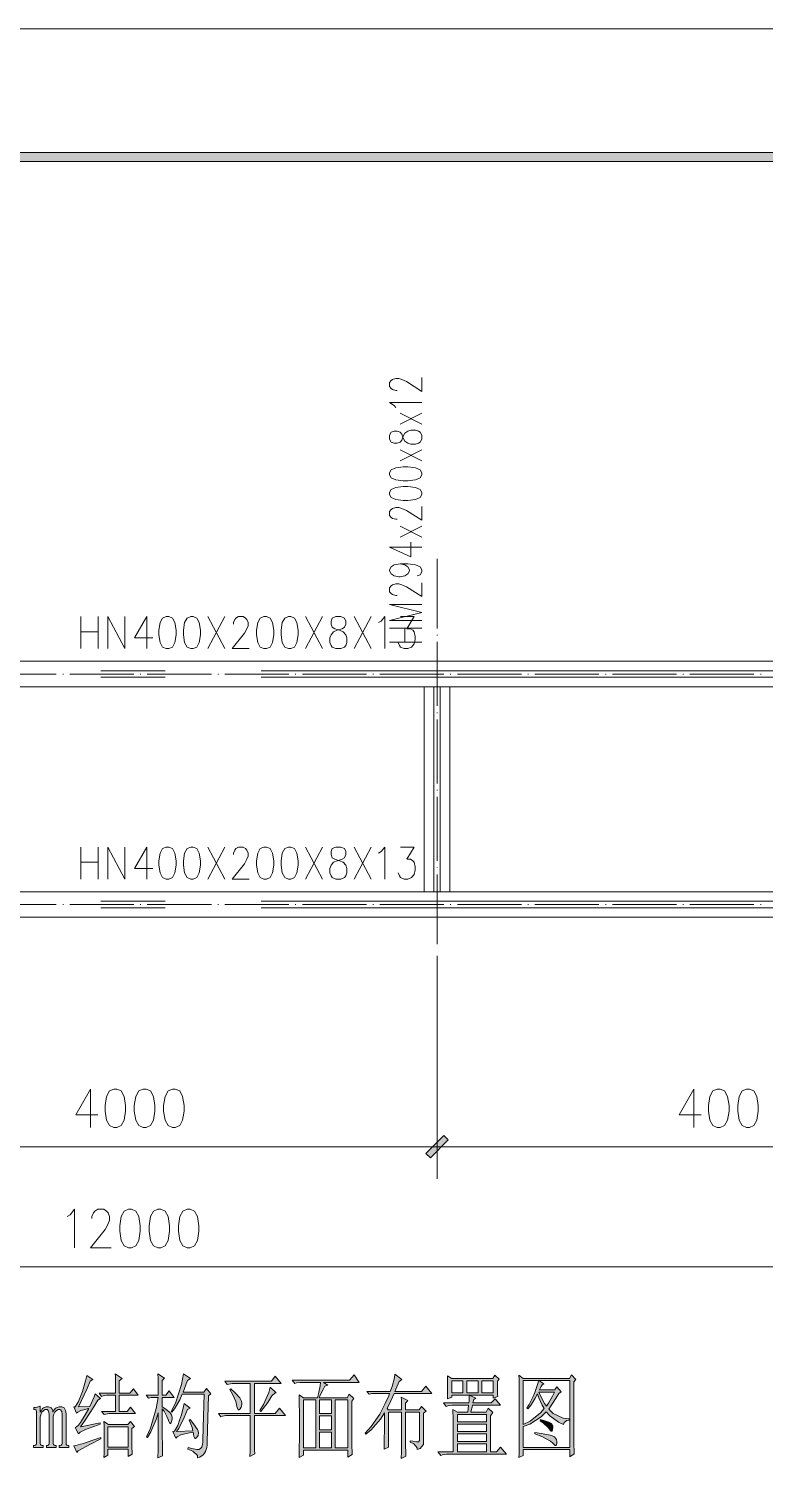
# Model space of a CAD drawing. Header units: millimetres. Extents: x 0 to 586, y 0 to 414.
# Drawn here: x 123.5 to 180.1, y 302.7 to 414.1 of the extents above; entities that cross this region are included whole.
import ezdxf

# ---------------------------------------------------------------- set-up
doc = ezdxf.new("R2010")
doc.units = ezdxf.units.MM

msp = doc.modelspace()

# ---------------------------------------------------------------- hatches: boundary and pattern name
h = msp.add_hatch(color=0)
h.dxf.hatch_style = 2
h.paths.add_polyline_path([(576.117861, 404.569083), (575.429944, 403.877639), (24.994306, 403.877639), (24.302861, 404.569083)])
h = msp.add_hatch(color=0)
h.dxf.hatch_style = 2
h.paths.add_polyline_path([(155.448, 328.894722), (155.79725, 328.545472), (154.417889, 327.166111), (154.068639, 327.511833)])
h = msp.add_hatch(color=0)
h.dxf.hatch_style = 2
h.paths.add_polyline_path([(154.417889, 327.166111), (154.068639, 327.511833), (155.448, 328.894722), (155.79725, 328.545472)])
h = msp.add_hatch(color=0)
h.dxf.hatch_style = 2
h.paths.add_polyline_path([(127.490361, 306.465111), (129.010833, 306.7685), (129.010833, 306.659139), (128.876778, 306.616806), (128.456972, 306.472167), (128.171222, 306.369861), (127.885472, 306.264028), (127.465667, 306.03825), (127.335139, 305.914778), (127.091722, 306.408667), (127.179917, 306.451), (127.345722, 306.588583), (127.423333, 306.687361), (127.500944, 306.782611), (127.864306, 307.375278), (128.150056, 307.869167), (128.019528, 307.844472), (127.765528, 307.780972), (127.642056, 307.745694), (127.522111, 307.710417), (127.292806, 307.594), (127.179917, 307.512861), (126.982361, 308.00675), (127.091722, 308.00675), (127.352778, 308.401861), (127.500944, 308.793444), (127.649111, 309.185028), (127.885472, 309.992889), (127.973667, 310.405639), (128.435806, 310.10225), (128.23825, 309.964667), (128.005417, 309.414333), (127.553861, 308.433611), (127.335139, 308.00675), (128.217083, 308.034972), (128.347611, 308.296028), (128.559278, 308.779333), (128.633361, 308.998056), (129.032, 308.64175), (128.834444, 308.504167), (128.524, 307.992639), (127.853722, 306.976639)])
h = msp.add_hatch(color=0)
h.dxf.hatch_style = 2
h.paths.add_polyline_path([(130.199694, 309.0545), (130.199694, 309.618944), (130.189111, 310.363306), (130.178528, 310.543222), (130.704167, 310.183389), (130.485444, 309.992889), (130.485444, 309.0545), (131.300361, 309.0545), (131.564944, 309.386111), (131.938889, 308.892222), (130.485444, 308.892222), (130.485444, 307.650444), (131.081639, 307.650444), (131.346222, 307.982056), (131.720167, 307.484639), (129.846917, 307.484639), (129.702278, 307.484639), (129.437694, 307.445833), (129.31775, 307.4035), (129.120194, 307.650444), (130.199694, 307.650444), (130.199694, 308.892222), (129.649361, 308.892222), (129.504722, 308.892222), (129.240139, 308.849889), (129.120194, 308.807556), (128.922639, 309.0545)])
h = msp.add_hatch(color=0)
h.dxf.hatch_style = 2
h.paths.add_polyline_path([(133.790972, 307.840944), (133.790972, 306.341639), (133.801556, 304.538944), (133.812139, 304.235556), (133.459361, 304.06975), (133.469944, 304.690639), (133.480528, 306.422778), (133.480528, 307.541083), (133.328833, 307.015444), (132.919611, 306.066472), (132.665611, 305.639611), (132.577417, 305.696056), (132.87375, 306.35575), (133.328833, 307.869167), (133.480528, 308.722889), (132.930194, 308.722889), (132.732639, 308.669972), (132.55625, 308.888694), (133.480528, 308.888694), (133.480528, 309.343778), (133.469944, 310.169278), (133.459361, 310.543222), (133.967361, 310.211611), (133.790972, 310.017583), (133.790972, 308.888694), (134.055556, 308.888694), (134.320139, 309.220306), (134.71525, 308.722889), (133.790972, 308.722889), (133.790972, 308.00675), (134.055556, 307.826833), (134.380111, 307.558722), (134.440083, 307.470528), (134.500056, 307.382333), (134.560028, 307.209472), (134.560028, 307.124806), (134.560028, 307.071889), (134.531806, 306.941361), (134.507111, 306.86375), (134.478889, 306.789667), (134.4295, 306.712056), (134.404806, 306.712056), (134.373056, 306.712056), (134.284861, 306.86375), (134.231944, 307.015444), (134.154333, 307.251806), (133.932083, 307.664556)])
h = msp.add_hatch(color=0)
h.dxf.hatch_style = 2
h.paths.add_polyline_path([(135.332611, 308.973361), (135.135056, 308.5465), (134.736417, 307.858583), (134.538861, 307.597528), (134.471833, 307.653972), (134.803444, 308.271333), (135.276167, 309.717722), (135.420806, 310.543222), (135.949972, 310.183389), (135.727722, 310.021111), (135.639528, 309.774167), (135.473722, 309.333194), (135.396111, 309.139167), (136.983611, 309.139167), (137.181167, 309.414333), (137.533944, 309.001583), (137.336389, 308.835778), (137.304639, 307.156556), (137.25525, 305.27625), (137.237611, 305.075167), (137.219972, 304.874083), (137.117667, 304.553056), (137.029472, 304.429583), (136.941278, 304.302583), (136.676694, 304.126194), (136.500306, 304.06975), (136.510889, 304.263778), (136.136944, 304.591861), (135.748889, 304.729444), (135.773583, 304.870556), (136.069917, 304.785889), (136.450917, 304.711806), (136.532056, 304.718861), (136.613194, 304.725917), (136.740194, 304.785889), (136.786056, 304.842333), (136.828389, 304.89525), (136.891889, 305.1175), (136.906, 305.283306), (136.923639, 305.449111), (136.973028, 307.294139), (137.004778, 308.973361)])
h = msp.add_hatch(color=0)
h.dxf.hatch_style = 2
h.paths.add_polyline_path([(140.881806, 305.586694), (140.881806, 305.283306), (140.892389, 304.680056), (140.9065, 304.376667), (140.529028, 304.182639), (140.543139, 304.6095), (140.553722, 305.382083), (140.553722, 305.724278), (140.553722, 307.322361), (138.835694, 307.322361), (138.691056, 307.322361), (138.426472, 307.283556), (138.306528, 307.241222), (138.108972, 307.488167), (140.553722, 307.488167), (140.553722, 309.798861), (139.319, 309.798861), (139.174361, 309.798861), (138.909778, 309.756528), (138.789833, 309.714194), (138.592278, 309.964667), (142.183556, 309.964667), (142.490472, 310.349194), (142.931444, 309.798861), (140.881806, 309.798861), (140.881806, 307.488167), (142.490472, 307.488167), (142.822083, 307.900917), (143.284222, 307.322361), (140.881806, 307.322361)])
h = msp.add_hatch(color=0)
h.dxf.hatch_style = 2
h.paths.add_polyline_path([(142.095361, 309.523694), (142.5575, 309.082722), (142.469306, 309.082722), (142.225889, 308.835778), (142.074194, 308.588833), (141.908389, 308.341889), (141.555611, 307.872694), (141.368639, 307.653972), (141.301611, 307.710417), (141.587361, 308.190194), (141.986, 309.096833)])
h = msp.add_hatch(color=0)
h.paths.add_polyline_path([(145.728972, 308.694667), (145.817167, 309.012167), (145.937111, 309.604833), (145.972389, 309.883528), (144.561278, 309.883528), (144.395472, 309.883528), (144.109722, 309.841194), (143.989778, 309.798861), (143.792222, 310.045806), (148.198417, 310.045806), (148.547667, 310.458556), (148.946306, 309.883528), (146.191111, 309.883528), (146.522722, 309.661278), (146.300472, 309.580139), (146.169944, 309.343778), (145.951222, 308.902806), (145.863028, 308.694667), (148.022028, 308.694667), (148.173722, 308.973361), (148.5265, 308.64175), (148.371278, 308.447722), (148.371278, 307.209472), (148.385389, 305.145722), (148.395972, 304.320222), (148.064361, 304.126194), (148.064361, 304.676528), (144.649472, 304.676528), (144.649472, 304.292), (144.317861, 304.097972), (144.331972, 304.581278), (144.342556, 305.812472), (144.342556, 306.563889), (144.342556, 307.311778), (144.331972, 308.490056), (144.317861, 308.916917), (144.649472, 308.694667)])
h.paths.add_polyline_path([(147.094222, 308.532389), (147.094222, 304.842333), (148.064361, 304.842333), (148.064361, 308.532389)])
h.paths.add_polyline_path([(144.649472, 308.532389), (144.649472, 304.842333), (145.598444, 304.842333), (145.598444, 308.532389)])
h.paths.add_polyline_path([(145.884194, 306.055889), (145.884194, 304.842333), (146.808472, 304.842333), (146.808472, 306.055889)])
h.paths.add_polyline_path([(145.884194, 307.318833), (145.884194, 306.221694), (146.808472, 306.221694), (146.808472, 307.318833)])
h.paths.add_polyline_path([(145.884194, 308.532389), (145.884194, 307.484639), (146.808472, 307.484639), (146.808472, 308.532389)])
h = msp.add_hatch(color=0)
h.dxf.hatch_style = 2
h.paths.add_polyline_path([(152.205972, 307.759806), (152.205972, 308.034972), (152.195389, 308.532389), (152.184806, 308.751111), (152.689278, 308.475944), (152.512889, 308.281917), (152.512889, 307.759806), (153.550056, 307.759806), (153.726444, 308.034972), (154.100389, 307.678667), (153.902833, 307.512861), (153.902833, 305.308), (153.881667, 305.089278), (153.63825, 304.785889), (153.416, 304.70475), (153.416, 304.852917), (153.140833, 305.142194), (152.865667, 305.279778), (152.865667, 305.392667), (153.06675, 305.350333), (153.345444, 305.308), (153.430111, 305.308), (153.51125, 305.308), (153.592389, 305.417361), (153.592389, 305.53025), (153.592389, 307.594), (152.512889, 307.594), (152.512889, 305.364444), (152.512889, 305.046944), (152.527, 304.468389), (152.537583, 304.207333), (152.184806, 304.016833), (152.195389, 304.524833), (152.205972, 305.459694), (152.205972, 305.886556), (152.205972, 307.594), (151.1935, 307.594), (151.1935, 304.89525), (150.861889, 304.729444), (150.872472, 305.170417), (150.883056, 306.574472), (150.883056, 307.541083), (150.576139, 307.057778), (149.86, 306.232278), (149.450778, 305.886556), (149.408444, 305.971222), (149.870583, 306.493333), (150.537333, 307.428194), (150.741944, 307.840944), (150.946556, 308.253694), (151.214667, 308.846361), (151.281694, 309.02275), (149.916444, 309.02275), (149.715361, 308.969833), (149.538972, 309.188556), (151.324028, 309.188556), (151.468667, 309.576611), (151.655639, 310.236306), (151.697972, 310.511472), (152.227139, 310.098722), (152.008417, 309.961139), (151.676806, 309.188556), (153.747611, 309.188556), (154.079222, 309.601306), (154.541361, 309.02275), (151.634472, 309.02275), (151.511, 308.737), (151.246417, 308.172556), (151.105306, 307.897389), (151.168806, 307.759806)])
h = msp.add_hatch(color=0)
h.paths.add_polyline_path([(155.730222, 310.380944), (156.061833, 310.186917), (159.233306, 310.186917), (159.388528, 310.433861), (159.716611, 310.130472), (159.586083, 309.964667), (159.586083, 309.78475), (159.586083, 309.477833), (159.586083, 309.347306), (159.586083, 309.21325), (159.596667, 308.945139), (159.60725, 308.807556), (159.254472, 308.669972), (159.254472, 308.892222), (156.061833, 308.892222), (156.061833, 308.754639), (155.730222, 308.617056), (155.740806, 308.892222), (155.751389, 309.400222), (155.751389, 309.636583), (155.751389, 309.869417), (155.740806, 310.243361)])
h.paths.add_polyline_path([(158.372528, 309.996417), (158.372528, 309.082722), (159.254472, 309.082722), (159.254472, 309.996417)])
h.paths.add_polyline_path([(156.061833, 309.996417), (156.061833, 309.082722), (156.919083, 309.082722), (156.919083, 309.996417)])
h.paths.add_polyline_path([(157.229528, 309.996417), (157.229528, 309.082722), (158.086778, 309.082722), (158.086778, 309.996417)])
h = msp.add_hatch(color=0)
h.paths.add_polyline_path([(165.466889, 309.936444), (165.466889, 305.364444), (165.466889, 305.089278), (165.477472, 304.595389), (165.488056, 304.373139), (165.159972, 304.154417), (165.159972, 304.70475), (161.568694, 304.70475), (161.568694, 304.263778), (161.237083, 304.097972), (161.247667, 304.373139), (161.25825, 304.937583), (161.25825, 305.226861), (161.25825, 309.386111), (161.25825, 309.618944), (161.247667, 310.144583), (161.237083, 310.433861), (161.568694, 310.183389), (165.114111, 310.183389), (165.269333, 310.458556), (165.622111, 310.10225)])
h.paths.add_polyline_path([(161.568694, 304.870556), (165.159972, 304.870556), (165.159972, 310.021111), (162.778722, 310.021111), (163.152667, 309.770639), (163.022139, 309.6895), (162.955111, 309.566028), (162.856333, 309.372), (162.824583, 309.301444), (163.992278, 309.301444), (164.143972, 309.551917), (164.475583, 309.163861), (164.299194, 309.026278), (164.112222, 308.698194), (163.727694, 308.091417), (163.530139, 307.81625), (163.868806, 307.49875), (164.651972, 307.128333), (165.092944, 307.071889), (165.092944, 306.962528), (164.927139, 306.948417), (164.719, 306.782611), (164.673139, 306.630917), (164.288611, 306.810833), (163.618333, 307.30825), (163.329056, 307.622222), (162.944528, 307.237694), (162.062583, 306.67325), (161.568694, 306.493333)])
h.paths.add_polyline_path([(161.568694, 310.021111), (161.568694, 306.634444), (162.087278, 306.909611), (162.891611, 307.526972), (163.177361, 307.872694), (163.032722, 308.119639), (162.778722, 308.684083), (162.669361, 309.001583), (162.492972, 308.655861), (162.119028, 308.077306), (161.921472, 307.844472), (161.854444, 307.900917), (162.030833, 308.190194), (162.327167, 308.786389), (162.450639, 309.096833), (162.570583, 309.407278), (162.715222, 309.869417), (162.736389, 310.021111)])
h.paths.add_polyline_path([(162.757556, 309.139167), (162.912778, 308.793444), (163.209111, 308.257222), (163.35375, 308.063194), (163.505444, 308.285444), (163.815889, 308.821667), (163.971111, 309.139167)])
h = msp.add_hatch(color=0)
h.dxf.hatch_style = 2
h.paths.add_polyline_path([(139.054417, 309.386111), (139.375444, 309.096833), (139.749389, 308.70525), (139.802306, 308.602944), (139.85875, 308.500639), (139.915194, 308.313667), (139.915194, 308.232528), (139.915194, 308.190194), (139.897556, 308.087889), (139.879917, 308.024389), (139.865806, 307.964417), (139.788194, 307.848), (139.728222, 307.791556), (139.664722, 307.735111), (139.551833, 307.929139), (139.495389, 308.176083), (139.438944, 308.408917), (139.188472, 308.987472), (138.987389, 309.329667)])
h = msp.add_hatch(color=0)
h.paths.add_polyline_path([(155.423306, 308.313667), (157.381222, 308.313667), (157.395333, 308.465361), (157.405917, 308.754639), (157.405917, 308.892222), (157.910389, 308.6735), (157.758694, 308.564139), (157.691667, 308.313667), (159.09925, 308.313667), (159.409694, 308.617056), (159.804806, 308.123167), (157.6705, 308.123167), (157.635222, 307.982056), (157.571722, 307.721), (157.536444, 307.594), (158.704139, 307.594), (158.859361, 307.897389), (159.233306, 307.569306), (159.056917, 307.318833), (159.056917, 304.538944), (159.497889, 304.538944), (159.8295, 304.89525), (160.266944, 304.344917), (155.818417, 304.344917), (155.652611, 304.344917), (155.356278, 304.306111), (155.222222, 304.263778), (155.0035, 304.538944), (156.171194, 304.538944), (156.171194, 307.071889), (156.171194, 307.223583), (156.160611, 307.579889), (156.150028, 307.788028), (156.502806, 307.594), (157.293028, 307.594), (157.360056, 308.123167), (156.213528, 308.123167), (156.061833, 308.123167), (155.776083, 308.080833), (155.642028, 308.0385)])
h.paths.add_polyline_path([(156.502806, 305.145722), (156.502806, 304.538944), (158.75, 304.538944), (158.75, 305.145722)])
h.paths.add_polyline_path([(156.502806, 305.918306), (156.502806, 305.336222), (158.75, 305.336222), (158.75, 305.918306)])
h.paths.add_polyline_path([(156.502806, 307.4035), (156.502806, 306.849639), (158.75, 306.849639), (158.75, 307.4035)])
h.paths.add_polyline_path([(156.502806, 306.659139), (156.502806, 306.112333), (158.75, 306.112333), (158.75, 306.659139)])
h = msp.add_hatch(color=0)
h.dxf.hatch_style = 2
h.paths.add_polyline_path([(123.966111, 307.953833), (124.022556, 307.953833), (124.131917, 307.967944), (124.184833, 307.982056), (124.241278, 307.996167), (124.329472, 308.034972), (124.361222, 308.063194), (124.407083, 308.063194), (124.407083, 307.594), (124.46, 307.703361), (124.583472, 307.862111), (124.646972, 307.9115), (124.714, 307.960889), (124.858639, 308.010278), (124.932722, 308.010278), (125.0315, 308.010278), (125.186722, 307.960889), (125.243167, 307.9115), (125.296083, 307.862111), (125.363111, 307.703361), (125.373694, 307.594), (125.430139, 307.703361), (125.557139, 307.862111), (125.627694, 307.9115), (125.69825, 307.960889), (125.846417, 308.010278), (125.924028, 308.010278), (126.054556, 308.010278), (126.238, 307.9115), (126.287389, 307.81625), (126.336778, 307.721), (126.386167, 307.470528), (126.386167, 307.318833), (126.386167, 305.230389), (126.386167, 305.173944), (126.407333, 305.096333), (126.4285, 305.078694), (126.453194, 305.057528), (126.516694, 305.036361), (126.562556, 305.036361), (126.604889, 305.036361), (126.604889, 304.867028), (125.857, 304.867028), (125.857, 305.036361), (125.902861, 305.036361), (125.945194, 305.036361), (126.012222, 305.057528), (126.033389, 305.078694), (126.054556, 305.096333), (126.07925, 305.173944), (126.07925, 305.226861), (126.07925, 307.290611), (126.07925, 307.442306), (126.051028, 307.643389), (126.022806, 307.68925), (125.994583, 307.738639), (125.913444, 307.788028), (125.857, 307.788028), (125.779389, 307.788028), (125.641806, 307.717472), (125.581833, 307.650444), (125.521861, 307.579889), (125.430139, 307.389389), (125.394861, 307.262389), (125.394861, 305.226861), (125.394861, 305.173944), (125.419556, 305.096333), (125.440722, 305.078694), (125.461889, 305.057528), (125.528917, 305.036361), (125.57125, 305.036361), (125.617111, 305.036361), (125.617111, 304.867028), (124.869222, 304.867028), (124.869222, 305.036361), (124.911556, 305.036361), (124.957417, 305.036361), (125.020917, 305.057528), (125.045611, 305.078694), (125.066778, 305.096333), (125.087944, 305.173944), (125.087944, 305.226861), (125.087944, 307.290611), (125.087944, 307.414083), (125.066778, 307.601056), (125.045611, 307.664556), (125.020917, 307.724528), (124.932722, 307.788028), (124.869222, 307.788028), (124.791611, 307.788028), (124.654028, 307.717472), (124.594056, 307.650444), (124.534083, 307.579889), (124.438833, 307.375278), (124.407083, 307.237694), (124.407083, 305.226861), (124.407083, 305.173944), (124.42825, 305.096333), (124.449417, 305.078694), (124.470583, 305.057528), (124.537611, 305.036361), (124.583472, 305.036361), (124.625806, 305.036361), (124.625806, 304.867028), (123.877917, 304.867028), (123.877917, 305.036361), (123.923778, 305.036361), (123.966111, 305.036361), (124.033139, 305.057528), (124.054306, 305.078694), (124.075472, 305.096333), (124.100167, 305.173944), (124.100167, 305.226861), (124.100167, 307.622222), (124.100167, 307.664556), (124.086056, 307.724528), (124.075472, 307.745694), (124.064889, 307.766861), (124.022556, 307.788028), (123.987278, 307.788028), (123.899083, 307.788028), (123.899083, 307.953833)])
h = msp.add_hatch(color=0)
h.dxf.hatch_style = 2
h.paths.add_polyline_path([(134.891639, 306.108806), (136.147528, 306.161722), (136.0805, 306.398083), (135.935861, 306.796722), (135.861778, 306.962528), (135.925278, 307.015444), (136.200444, 306.697944), (136.510889, 306.253444), (136.542639, 306.122917), (136.577917, 305.988861), (136.549694, 305.78425), (136.489722, 305.706639), (136.426222, 305.632556), (136.345083, 305.558472), (136.323917, 305.558472), (136.30275, 305.558472), (136.263944, 305.611389), (136.246306, 305.667833), (136.228667, 305.72075), (136.189861, 305.914778), (136.168694, 306.052361), (136.002889, 306.024139), (135.636, 305.943), (135.431389, 305.886556), (135.226778, 305.833639), (134.933972, 305.681944), (134.845778, 305.583167), (134.605889, 306.108806), (134.725833, 306.1335), (134.983361, 306.567417), (135.120944, 306.976639), (135.258528, 307.382333), (135.431389, 308.020861), (135.463139, 308.253694), (135.925278, 307.897389), (135.727722, 307.788028), (135.473722, 307.167139), (135.057444, 306.327528)])
h = msp.add_hatch(color=0)
h.paths.add_polyline_path([(129.296583, 304.097972), (129.307167, 304.401361), (129.31775, 305.103389), (129.31775, 305.502028), (129.31775, 305.900667), (129.307167, 306.588583), (129.296583, 306.877861), (129.649361, 306.630917), (131.145139, 306.630917), (131.346222, 306.877861), (131.653139, 306.493333), (131.455583, 306.327528), (131.455583, 305.198639), (131.455583, 304.898778), (131.466167, 304.471917), (131.47675, 304.348444), (131.169833, 304.182639), (131.169833, 304.729444), (129.6035, 304.729444), (129.6035, 304.292)])
h.paths.add_polyline_path([(129.6035, 306.465111), (129.6035, 304.89525), (131.169833, 304.89525), (131.169833, 306.465111)])
h = msp.add_hatch(color=0)
h.dxf.hatch_style = 2
h.paths.add_polyline_path([(162.891611, 307.015444), (163.152667, 306.948417), (163.530139, 306.824944), (163.6395, 306.7685), (163.748861, 306.715583), (163.847639, 306.528611), (163.837056, 306.398083), (163.826472, 306.267556), (163.780611, 306.137028), (163.748861, 306.137028), (163.717111, 306.137028), (163.6395, 306.207583), (163.593639, 306.274611), (163.484278, 306.412194), (163.120917, 306.743806), (162.866917, 306.934306)])
h = msp.add_hatch(color=0)
h.dxf.hatch_style = 2
h.paths.add_polyline_path([(127.204611, 304.486028), (126.982361, 305.008139), (127.137583, 305.036361), (127.504472, 305.124556), (127.719667, 305.184528), (127.934861, 305.248028), (128.601611, 305.473806), (129.053167, 305.639611), (129.074333, 305.53025), (128.259417, 305.131611), (127.324556, 304.6095)])
h = msp.add_hatch(color=0)
h.dxf.hatch_style = 2
h.paths.add_polyline_path([(162.471806, 306.024139), (162.979806, 305.957111), (163.643028, 305.826583), (163.805306, 305.763083), (163.964056, 305.703111), (164.133389, 305.491444), (164.143972, 305.33975), (164.158083, 305.188056), (164.112222, 305.036361), (164.059306, 305.036361), (164.024028, 305.036361), (163.914667, 305.1175), (163.837056, 305.202167), (163.67125, 305.364444), (162.990389, 305.724278), (162.471806, 305.914778)])

# ---------------------------------------------------------------- linework, layer by layer
at = {"color": 0, "lineweight": 0}
for points in [[(0, 0), (585.632278, 0), (585.632278, 414.0835), (0, 414.0835)], [(576.117861, 404.569083), (575.429944, 403.877639), (24.994306, 403.877639), (24.302861, 404.569083)], [(151.285222, 382.506361), (151.401639, 382.277056), (151.638, 382.202972), (151.870833, 382.202972), (152.107194, 382.277056), (152.223611, 382.432278), (152.340028, 382.735667), (152.459972, 382.964972), (152.692806, 383.116667), (152.929167, 383.194278), (153.278417, 383.194278), (153.514778, 383.116667), (153.631194, 383.042583), (153.751139, 382.813278), (153.751139, 382.506361), (153.631194, 382.277056), (153.514778, 382.202972), (153.278417, 382.125361), (152.929167, 382.125361), (152.692806, 382.202972), (152.459972, 382.354667), (152.340028, 382.583972), (152.223611, 382.887361), (152.107194, 383.042583), (151.870833, 383.116667), (151.638, 383.116667), (151.401639, 383.042583), (151.285222, 382.813278)], [(151.285222, 379.76175), (151.401639, 379.532444), (151.754417, 379.38075), (152.340028, 379.303139), (152.692806, 379.303139), (153.278417, 379.38075), (153.631194, 379.532444), (153.751139, 379.76175), (153.751139, 379.913444), (153.631194, 380.14275), (153.278417, 380.294444), (152.692806, 380.372056), (152.340028, 380.372056), (151.754417, 380.294444), (151.401639, 380.14275), (151.285222, 379.913444)], [(151.285222, 378.234222), (151.401639, 378.004917), (151.754417, 377.853222), (152.340028, 377.775611), (152.692806, 377.775611), (153.278417, 377.853222), (153.631194, 378.004917), (153.751139, 378.234222), (153.751139, 378.385917), (153.631194, 378.615222), (153.278417, 378.770444), (152.692806, 378.844528), (152.340028, 378.844528), (151.754417, 378.770444), (151.401639, 378.615222), (151.285222, 378.385917)], [(134.101417, 368.846806), (133.819194, 368.730389), (133.632222, 368.377611), (133.536972, 367.788472), (133.536972, 367.439222), (133.632222, 366.850083), (133.819194, 366.497306), (134.101417, 366.380889), (134.288389, 366.380889), (134.570611, 366.497306), (134.757583, 366.850083), (134.852833, 367.439222), (134.852833, 367.788472), (134.757583, 368.377611), (134.570611, 368.730389), (134.288389, 368.846806)], [(135.978194, 368.846806), (135.6995, 368.730389), (135.509, 368.377611), (135.417278, 367.788472), (135.417278, 367.439222), (135.509, 366.850083), (135.6995, 366.497306), (135.978194, 366.380889), (136.168694, 366.380889), (136.450917, 366.497306), (136.637889, 366.850083), (136.729611, 367.439222), (136.729611, 367.788472), (136.637889, 368.377611), (136.450917, 368.730389), (136.168694, 368.846806)], [(141.612056, 368.846806), (141.333361, 368.730389), (141.142861, 368.377611), (141.051139, 367.788472), (141.051139, 367.439222), (141.142861, 366.850083), (141.333361, 366.497306), (141.612056, 366.380889), (141.802556, 366.380889), (142.084778, 366.497306), (142.27175, 366.850083), (142.363472, 367.439222), (142.363472, 367.788472), (142.27175, 368.377611), (142.084778, 368.730389), (141.802556, 368.846806)], [(143.492361, 368.846806), (143.210139, 368.730389), (143.023167, 368.377611), (142.927917, 367.788472), (142.927917, 367.439222), (143.023167, 366.850083), (143.210139, 366.497306), (143.492361, 366.380889), (143.679333, 366.380889), (143.961556, 366.497306), (144.148528, 366.850083), (144.243778, 367.439222), (144.243778, 367.788472), (144.148528, 368.377611), (143.961556, 368.730389), (143.679333, 368.846806)], [(147.154194, 368.846806), (146.871972, 368.730389), (146.776722, 368.494028), (146.776722, 368.257667), (146.871972, 368.024833), (147.058944, 367.908417), (147.436417, 367.788472), (147.718639, 367.672056), (147.905611, 367.439222), (147.997333, 367.202861), (147.997333, 366.850083), (147.905611, 366.61725), (147.810361, 366.497306), (147.528139, 366.380889), (147.154194, 366.380889), (146.871972, 366.497306), (146.776722, 366.61725), (146.685, 366.850083), (146.685, 367.202861), (146.776722, 367.439222), (146.967222, 367.672056), (147.245917, 367.788472), (147.623389, 367.908417), (147.810361, 368.024833), (147.905611, 368.257667), (147.905611, 368.494028), (147.810361, 368.730389), (147.528139, 368.846806)], [(134.101417, 351.098556), (133.819194, 350.982139), (133.632222, 350.629361), (133.536972, 350.04375), (133.536972, 349.690972), (133.632222, 349.105361), (133.819194, 348.752583), (134.101417, 348.636167), (134.288389, 348.636167), (134.570611, 348.752583), (134.757583, 349.105361), (134.852833, 349.690972), (134.852833, 350.04375), (134.757583, 350.629361), (134.570611, 350.982139), (134.288389, 351.098556)], [(135.978194, 351.098556), (135.6995, 350.982139), (135.509, 350.629361), (135.417278, 350.04375), (135.417278, 349.690972), (135.509, 349.105361), (135.6995, 348.752583), (135.978194, 348.636167), (136.168694, 348.636167), (136.450917, 348.752583), (136.637889, 349.105361), (136.729611, 349.690972), (136.729611, 350.04375), (136.637889, 350.629361), (136.450917, 350.982139), (136.168694, 351.098556)], [(141.612056, 351.098556), (141.333361, 350.982139), (141.142861, 350.629361), (141.051139, 350.04375), (141.051139, 349.690972), (141.142861, 349.105361), (141.333361, 348.752583), (141.612056, 348.636167), (141.802556, 348.636167), (142.084778, 348.752583), (142.27175, 349.105361), (142.363472, 349.690972), (142.363472, 350.04375), (142.27175, 350.629361), (142.084778, 350.982139), (141.802556, 351.098556)], [(143.492361, 351.098556), (143.210139, 350.982139), (143.023167, 350.629361), (142.927917, 350.04375), (142.927917, 349.690972), (143.023167, 349.105361), (143.210139, 348.752583), (143.492361, 348.636167), (143.679333, 348.636167), (143.961556, 348.752583), (144.148528, 349.105361), (144.243778, 349.690972), (144.243778, 350.04375), (144.148528, 350.629361), (143.961556, 350.982139), (143.679333, 351.098556)], [(147.154194, 351.098556), (146.871972, 350.982139), (146.776722, 350.745778), (146.776722, 350.512944), (146.871972, 350.276583), (147.058944, 350.160167), (147.436417, 350.04375), (147.718639, 349.927333), (147.905611, 349.690972), (147.997333, 349.458139), (147.997333, 349.105361), (147.905611, 348.869), (147.810361, 348.752583), (147.528139, 348.636167), (147.154194, 348.636167), (146.871972, 348.752583), (146.776722, 348.869), (146.685, 349.105361), (146.685, 349.458139), (146.776722, 349.690972), (146.967222, 349.927333), (147.245917, 350.04375), (147.623389, 350.160167), (147.810361, 350.276583), (147.905611, 350.512944), (147.905611, 350.745778), (147.810361, 350.982139), (147.528139, 351.098556)], [(130.062111, 332.464833), (129.723444, 332.323722), (129.497667, 331.903917), (129.384778, 331.198361), (129.384778, 330.775028), (129.497667, 330.073), (129.723444, 329.649667), (130.062111, 329.508556), (130.287889, 329.508556), (130.626556, 329.649667), (130.852333, 330.073), (130.961694, 330.775028), (130.961694, 331.198361), (130.852333, 331.903917), (130.626556, 332.323722), (130.287889, 332.464833)], [(132.316361, 332.464833), (131.977694, 332.323722), (131.751917, 331.903917), (131.639028, 331.198361), (131.639028, 330.775028), (131.751917, 330.073), (131.977694, 329.649667), (132.316361, 329.508556), (132.542139, 329.508556), (132.877278, 329.649667), (133.103056, 330.073), (133.215944, 330.775028), (133.215944, 331.198361), (133.103056, 331.903917), (132.877278, 332.323722), (132.542139, 332.464833)], [(134.570611, 332.464833), (134.231944, 332.323722), (134.006167, 331.903917), (133.893278, 331.198361), (133.893278, 330.775028), (134.006167, 330.073), (134.231944, 329.649667), (134.570611, 329.508556), (134.792861, 329.508556), (135.131528, 329.649667), (135.357306, 330.073), (135.470194, 330.775028), (135.470194, 331.198361), (135.357306, 331.903917), (135.131528, 332.323722), (134.792861, 332.464833)], [(176.501778, 332.464833), (176.163111, 332.323722), (175.937333, 331.903917), (175.824444, 331.198361), (175.824444, 330.775028), (175.937333, 330.073), (176.163111, 329.649667), (176.501778, 329.508556), (176.727556, 329.508556), (177.066222, 329.649667), (177.292, 330.073), (177.404889, 330.775028), (177.404889, 331.198361), (177.292, 331.903917), (177.066222, 332.323722), (176.727556, 332.464833)], [(178.756028, 332.464833), (178.417361, 332.323722), (178.191583, 331.903917), (178.078694, 331.198361), (178.078694, 330.775028), (178.191583, 330.073), (178.417361, 329.649667), (178.756028, 329.508556), (178.981806, 329.508556), (179.320472, 329.649667), (179.542722, 330.073), (179.655611, 330.775028), (179.655611, 331.198361), (179.542722, 331.903917), (179.320472, 332.323722), (178.981806, 332.464833)], [(155.448, 328.894722), (155.79725, 328.545472), (154.417889, 327.166111), (154.068639, 327.511833)], [(154.417889, 327.166111), (154.068639, 327.511833), (155.448, 328.894722), (155.79725, 328.545472)], [(131.198056, 323.211472), (130.859389, 323.070361), (130.633611, 322.647028), (130.520722, 321.941472), (130.520722, 321.518139), (130.633611, 320.816111), (130.859389, 320.392778), (131.198056, 320.251667), (131.423833, 320.251667), (131.7625, 320.392778), (131.988278, 320.816111), (132.101167, 321.518139), (132.101167, 321.941472), (131.988278, 322.647028), (131.7625, 323.070361), (131.423833, 323.211472)], [(133.452306, 323.211472), (133.113639, 323.070361), (132.887861, 322.647028), (132.774972, 321.941472), (132.774972, 321.518139), (132.887861, 320.816111), (133.113639, 320.392778), (133.452306, 320.251667), (133.678083, 320.251667), (134.01675, 320.392778), (134.239, 320.816111), (134.351889, 321.518139), (134.351889, 321.941472), (134.239, 322.647028), (134.01675, 323.070361), (133.678083, 323.211472)], [(135.706556, 323.211472), (135.367889, 323.070361), (135.142111, 322.647028), (135.029222, 321.941472), (135.029222, 321.518139), (135.142111, 320.816111), (135.367889, 320.392778), (135.706556, 320.251667), (135.932333, 320.251667), (136.267472, 320.392778), (136.49325, 320.816111), (136.606139, 321.518139), (136.606139, 321.941472), (136.49325, 322.647028), (136.267472, 323.070361), (135.932333, 323.211472)], [(127.490361, 306.465111), (129.010833, 306.7685), (129.010833, 306.659139), (128.876778, 306.616806), (128.456972, 306.472167), (128.171222, 306.369861), (127.885472, 306.264028), (127.465667, 306.03825), (127.335139, 305.914778), (127.091722, 306.408667), (127.179917, 306.451), (127.345722, 306.588583), (127.423333, 306.687361), (127.500944, 306.782611), (127.864306, 307.375278), (128.150056, 307.869167), (128.019528, 307.844472), (127.765528, 307.780972), (127.642056, 307.745694), (127.522111, 307.710417), (127.292806, 307.594), (127.179917, 307.512861), (126.982361, 308.00675), (127.091722, 308.00675), (127.352778, 308.401861), (127.500944, 308.793444), (127.649111, 309.185028), (127.885472, 309.992889), (127.973667, 310.405639), (128.435806, 310.10225), (128.23825, 309.964667), (128.005417, 309.414333), (127.553861, 308.433611), (127.335139, 308.00675), (128.217083, 308.034972), (128.347611, 308.296028), (128.559278, 308.779333), (128.633361, 308.998056), (129.032, 308.64175), (128.834444, 308.504167), (128.524, 307.992639), (127.853722, 306.976639)], [(130.199694, 309.0545), (130.199694, 309.618944), (130.189111, 310.363306), (130.178528, 310.543222), (130.704167, 310.183389), (130.485444, 309.992889), (130.485444, 309.0545), (131.300361, 309.0545), (131.564944, 309.386111), (131.938889, 308.892222), (130.485444, 308.892222), (130.485444, 307.650444), (131.081639, 307.650444), (131.346222, 307.982056), (131.720167, 307.484639), (129.846917, 307.484639), (129.702278, 307.484639), (129.437694, 307.445833), (129.31775, 307.4035), (129.120194, 307.650444), (130.199694, 307.650444), (130.199694, 308.892222), (129.649361, 308.892222), (129.504722, 308.892222), (129.240139, 308.849889), (129.120194, 308.807556), (128.922639, 309.0545)], [(133.790972, 307.840944), (133.790972, 306.341639), (133.801556, 304.538944), (133.812139, 304.235556), (133.459361, 304.06975), (133.469944, 304.690639), (133.480528, 306.422778), (133.480528, 307.541083), (133.328833, 307.015444), (132.919611, 306.066472), (132.665611, 305.639611), (132.577417, 305.696056), (132.87375, 306.35575), (133.328833, 307.869167), (133.480528, 308.722889), (132.930194, 308.722889), (132.732639, 308.669972), (132.55625, 308.888694), (133.480528, 308.888694), (133.480528, 309.343778), (133.469944, 310.169278), (133.459361, 310.543222), (133.967361, 310.211611), (133.790972, 310.017583), (133.790972, 308.888694), (134.055556, 308.888694), (134.320139, 309.220306), (134.71525, 308.722889), (133.790972, 308.722889), (133.790972, 308.00675), (134.055556, 307.826833), (134.380111, 307.558722), (134.440083, 307.470528), (134.500056, 307.382333), (134.560028, 307.209472), (134.560028, 307.124806), (134.560028, 307.071889), (134.531806, 306.941361), (134.507111, 306.86375), (134.478889, 306.789667), (134.4295, 306.712056), (134.404806, 306.712056), (134.373056, 306.712056), (134.284861, 306.86375), (134.231944, 307.015444), (134.154333, 307.251806), (133.932083, 307.664556)], [(135.332611, 308.973361), (135.135056, 308.5465), (134.736417, 307.858583), (134.538861, 307.597528), (134.471833, 307.653972), (134.803444, 308.271333), (135.276167, 309.717722), (135.420806, 310.543222), (135.949972, 310.183389), (135.727722, 310.021111), (135.639528, 309.774167), (135.473722, 309.333194), (135.396111, 309.139167), (136.983611, 309.139167), (137.181167, 309.414333), (137.533944, 309.001583), (137.336389, 308.835778), (137.304639, 307.156556), (137.25525, 305.27625), (137.237611, 305.075167), (137.219972, 304.874083), (137.117667, 304.553056), (137.029472, 304.429583), (136.941278, 304.302583), (136.676694, 304.126194), (136.500306, 304.06975), (136.510889, 304.263778), (136.136944, 304.591861), (135.748889, 304.729444), (135.773583, 304.870556), (136.069917, 304.785889), (136.450917, 304.711806), (136.532056, 304.718861), (136.613194, 304.725917), (136.740194, 304.785889), (136.786056, 304.842333), (136.828389, 304.89525), (136.891889, 305.1175), (136.906, 305.283306), (136.923639, 305.449111), (136.973028, 307.294139), (137.004778, 308.973361)], [(140.881806, 305.586694), (140.881806, 305.283306), (140.892389, 304.680056), (140.9065, 304.376667), (140.529028, 304.182639), (140.543139, 304.6095), (140.553722, 305.382083), (140.553722, 305.724278), (140.553722, 307.322361), (138.835694, 307.322361), (138.691056, 307.322361), (138.426472, 307.283556), (138.306528, 307.241222), (138.108972, 307.488167), (140.553722, 307.488167), (140.553722, 309.798861), (139.319, 309.798861), (139.174361, 309.798861), (138.909778, 309.756528), (138.789833, 309.714194), (138.592278, 309.964667), (142.183556, 309.964667), (142.490472, 310.349194), (142.931444, 309.798861), (140.881806, 309.798861), (140.881806, 307.488167), (142.490472, 307.488167), (142.822083, 307.900917), (143.284222, 307.322361), (140.881806, 307.322361)], [(142.095361, 309.523694), (142.5575, 309.082722), (142.469306, 309.082722), (142.225889, 308.835778), (142.074194, 308.588833), (141.908389, 308.341889), (141.555611, 307.872694), (141.368639, 307.653972), (141.301611, 307.710417), (141.587361, 308.190194), (141.986, 309.096833)], [(145.728972, 308.694667), (145.817167, 309.012167), (145.937111, 309.604833), (145.972389, 309.883528), (144.561278, 309.883528), (144.395472, 309.883528), (144.109722, 309.841194), (143.989778, 309.798861), (143.792222, 310.045806), (148.198417, 310.045806), (148.547667, 310.458556), (148.946306, 309.883528), (146.191111, 309.883528), (146.522722, 309.661278), (146.300472, 309.580139), (146.169944, 309.343778), (145.951222, 308.902806), (145.863028, 308.694667), (148.022028, 308.694667), (148.173722, 308.973361), (148.5265, 308.64175), (148.371278, 308.447722), (148.371278, 307.209472), (148.385389, 305.145722), (148.395972, 304.320222), (148.064361, 304.126194), (148.064361, 304.676528), (144.649472, 304.676528), (144.649472, 304.292), (144.317861, 304.097972), (144.331972, 304.581278), (144.342556, 305.812472), (144.342556, 306.563889), (144.342556, 307.311778), (144.331972, 308.490056), (144.317861, 308.916917), (144.649472, 308.694667)], [(152.205972, 307.759806), (152.205972, 308.034972), (152.195389, 308.532389), (152.184806, 308.751111), (152.689278, 308.475944), (152.512889, 308.281917), (152.512889, 307.759806), (153.550056, 307.759806), (153.726444, 308.034972), (154.100389, 307.678667), (153.902833, 307.512861), (153.902833, 305.308), (153.881667, 305.089278), (153.63825, 304.785889), (153.416, 304.70475), (153.416, 304.852917), (153.140833, 305.142194), (152.865667, 305.279778), (152.865667, 305.392667), (153.06675, 305.350333), (153.345444, 305.308), (153.430111, 305.308), (153.51125, 305.308), (153.592389, 305.417361), (153.592389, 305.53025), (153.592389, 307.594), (152.512889, 307.594), (152.512889, 305.364444), (152.512889, 305.046944), (152.527, 304.468389), (152.537583, 304.207333), (152.184806, 304.016833), (152.195389, 304.524833), (152.205972, 305.459694), (152.205972, 305.886556), (152.205972, 307.594), (151.1935, 307.594), (151.1935, 304.89525), (150.861889, 304.729444), (150.872472, 305.170417), (150.883056, 306.574472), (150.883056, 307.541083), (150.576139, 307.057778), (149.86, 306.232278), (149.450778, 305.886556), (149.408444, 305.971222), (149.870583, 306.493333), (150.537333, 307.428194), (150.741944, 307.840944), (150.946556, 308.253694), (151.214667, 308.846361), (151.281694, 309.02275), (149.916444, 309.02275), (149.715361, 308.969833), (149.538972, 309.188556), (151.324028, 309.188556), (151.468667, 309.576611), (151.655639, 310.236306), (151.697972, 310.511472), (152.227139, 310.098722), (152.008417, 309.961139), (151.676806, 309.188556), (153.747611, 309.188556), (154.079222, 309.601306), (154.541361, 309.02275), (151.634472, 309.02275), (151.511, 308.737), (151.246417, 308.172556), (151.105306, 307.897389), (151.168806, 307.759806)], [(155.730222, 310.380944), (156.061833, 310.186917), (159.233306, 310.186917), (159.388528, 310.433861), (159.716611, 310.130472), (159.586083, 309.964667), (159.586083, 309.78475), (159.586083, 309.477833), (159.586083, 309.347306), (159.586083, 309.21325), (159.596667, 308.945139), (159.60725, 308.807556), (159.254472, 308.669972), (159.254472, 308.892222), (156.061833, 308.892222), (156.061833, 308.754639), (155.730222, 308.617056), (155.740806, 308.892222), (155.751389, 309.400222), (155.751389, 309.636583), (155.751389, 309.869417), (155.740806, 310.243361)], [(156.061833, 309.996417), (156.061833, 309.082722), (156.919083, 309.082722), (156.919083, 309.996417)], [(157.229528, 309.996417), (157.229528, 309.082722), (158.086778, 309.082722), (158.086778, 309.996417)], [(158.372528, 309.996417), (158.372528, 309.082722), (159.254472, 309.082722), (159.254472, 309.996417)], [(165.466889, 309.936444), (165.466889, 305.364444), (165.466889, 305.089278), (165.477472, 304.595389), (165.488056, 304.373139), (165.159972, 304.154417), (165.159972, 304.70475), (161.568694, 304.70475), (161.568694, 304.263778), (161.237083, 304.097972), (161.247667, 304.373139), (161.25825, 304.937583), (161.25825, 305.226861), (161.25825, 309.386111), (161.25825, 309.618944), (161.247667, 310.144583), (161.237083, 310.433861), (161.568694, 310.183389), (165.114111, 310.183389), (165.269333, 310.458556), (165.622111, 310.10225)], [(161.568694, 304.870556), (165.159972, 304.870556), (165.159972, 310.021111), (162.778722, 310.021111), (163.152667, 309.770639), (163.022139, 309.6895), (162.955111, 309.566028), (162.856333, 309.372), (162.824583, 309.301444), (163.992278, 309.301444), (164.143972, 309.551917), (164.475583, 309.163861), (164.299194, 309.026278), (164.112222, 308.698194), (163.727694, 308.091417), (163.530139, 307.81625), (163.868806, 307.49875), (164.651972, 307.128333), (165.092944, 307.071889), (165.092944, 306.962528), (164.927139, 306.948417), (164.719, 306.782611), (164.673139, 306.630917), (164.288611, 306.810833), (163.618333, 307.30825), (163.329056, 307.622222), (162.944528, 307.237694), (162.062583, 306.67325), (161.568694, 306.493333)], [(161.568694, 310.021111), (161.568694, 306.634444), (162.087278, 306.909611), (162.891611, 307.526972), (163.177361, 307.872694), (163.032722, 308.119639), (162.778722, 308.684083), (162.669361, 309.001583), (162.492972, 308.655861), (162.119028, 308.077306), (161.921472, 307.844472), (161.854444, 307.900917), (162.030833, 308.190194), (162.327167, 308.786389), (162.450639, 309.096833), (162.570583, 309.407278), (162.715222, 309.869417), (162.736389, 310.021111)], [(139.054417, 309.386111), (139.375444, 309.096833), (139.749389, 308.70525), (139.802306, 308.602944), (139.85875, 308.500639), (139.915194, 308.313667), (139.915194, 308.232528), (139.915194, 308.190194), (139.897556, 308.087889), (139.879917, 308.024389), (139.865806, 307.964417), (139.788194, 307.848), (139.728222, 307.791556), (139.664722, 307.735111), (139.551833, 307.929139), (139.495389, 308.176083), (139.438944, 308.408917), (139.188472, 308.987472), (138.987389, 309.329667)], [(144.649472, 308.532389), (144.649472, 304.842333), (145.598444, 304.842333), (145.598444, 308.532389)], [(145.884194, 308.532389), (145.884194, 307.484639), (146.808472, 307.484639), (146.808472, 308.532389)], [(147.094222, 308.532389), (147.094222, 304.842333), (148.064361, 304.842333), (148.064361, 308.532389)], [(155.423306, 308.313667), (157.381222, 308.313667), (157.395333, 308.465361), (157.405917, 308.754639), (157.405917, 308.892222), (157.910389, 308.6735), (157.758694, 308.564139), (157.691667, 308.313667), (159.09925, 308.313667), (159.409694, 308.617056), (159.804806, 308.123167), (157.6705, 308.123167), (157.635222, 307.982056), (157.571722, 307.721), (157.536444, 307.594), (158.704139, 307.594), (158.859361, 307.897389), (159.233306, 307.569306), (159.056917, 307.318833), (159.056917, 304.538944), (159.497889, 304.538944), (159.8295, 304.89525), (160.266944, 304.344917), (155.818417, 304.344917), (155.652611, 304.344917), (155.356278, 304.306111), (155.222222, 304.263778), (155.0035, 304.538944), (156.171194, 304.538944), (156.171194, 307.071889), (156.171194, 307.223583), (156.160611, 307.579889), (156.150028, 307.788028), (156.502806, 307.594), (157.293028, 307.594), (157.360056, 308.123167), (156.213528, 308.123167), (156.061833, 308.123167), (155.776083, 308.080833), (155.642028, 308.0385)], [(162.757556, 309.139167), (162.912778, 308.793444), (163.209111, 308.257222), (163.35375, 308.063194), (163.505444, 308.285444), (163.815889, 308.821667), (163.971111, 309.139167)], [(123.966111, 307.953833), (124.022556, 307.953833), (124.131917, 307.967944), (124.184833, 307.982056), (124.241278, 307.996167), (124.329472, 308.034972), (124.361222, 308.063194), (124.407083, 308.063194), (124.407083, 307.594), (124.46, 307.703361), (124.583472, 307.862111), (124.646972, 307.9115), (124.714, 307.960889), (124.858639, 308.010278), (124.932722, 308.010278), (125.0315, 308.010278), (125.186722, 307.960889), (125.243167, 307.9115), (125.296083, 307.862111), (125.363111, 307.703361), (125.373694, 307.594), (125.430139, 307.703361), (125.557139, 307.862111), (125.627694, 307.9115), (125.69825, 307.960889), (125.846417, 308.010278), (125.924028, 308.010278), (126.054556, 308.010278), (126.238, 307.9115), (126.287389, 307.81625), (126.336778, 307.721), (126.386167, 307.470528), (126.386167, 307.318833), (126.386167, 305.230389), (126.386167, 305.173944), (126.407333, 305.096333), (126.4285, 305.078694), (126.453194, 305.057528), (126.516694, 305.036361), (126.562556, 305.036361), (126.604889, 305.036361), (126.604889, 304.867028), (125.857, 304.867028), (125.857, 305.036361), (125.902861, 305.036361), (125.945194, 305.036361), (126.012222, 305.057528), (126.033389, 305.078694), (126.054556, 305.096333), (126.07925, 305.173944), (126.07925, 305.226861), (126.07925, 307.290611), (126.07925, 307.442306), (126.051028, 307.643389), (126.022806, 307.68925), (125.994583, 307.738639), (125.913444, 307.788028), (125.857, 307.788028), (125.779389, 307.788028), (125.641806, 307.717472), (125.581833, 307.650444), (125.521861, 307.579889), (125.430139, 307.389389), (125.394861, 307.262389), (125.394861, 305.226861), (125.394861, 305.173944), (125.419556, 305.096333), (125.440722, 305.078694), (125.461889, 305.057528), (125.528917, 305.036361), (125.57125, 305.036361), (125.617111, 305.036361), (125.617111, 304.867028), (124.869222, 304.867028), (124.869222, 305.036361), (124.911556, 305.036361), (124.957417, 305.036361), (125.020917, 305.057528), (125.045611, 305.078694), (125.066778, 305.096333), (125.087944, 305.173944), (125.087944, 305.226861), (125.087944, 307.290611), (125.087944, 307.414083), (125.066778, 307.601056), (125.045611, 307.664556), (125.020917, 307.724528), (124.932722, 307.788028), (124.869222, 307.788028), (124.791611, 307.788028), (124.654028, 307.717472), (124.594056, 307.650444), (124.534083, 307.579889), (124.438833, 307.375278), (124.407083, 307.237694), (124.407083, 305.226861), (124.407083, 305.173944), (124.42825, 305.096333), (124.449417, 305.078694), (124.470583, 305.057528), (124.537611, 305.036361), (124.583472, 305.036361), (124.625806, 305.036361), (124.625806, 304.867028), (123.877917, 304.867028), (123.877917, 305.036361), (123.923778, 305.036361), (123.966111, 305.036361), (124.033139, 305.057528), (124.054306, 305.078694), (124.075472, 305.096333), (124.100167, 305.173944), (124.100167, 305.226861), (124.100167, 307.622222), (124.100167, 307.664556), (124.086056, 307.724528), (124.075472, 307.745694), (124.064889, 307.766861), (124.022556, 307.788028), (123.987278, 307.788028), (123.899083, 307.788028), (123.899083, 307.953833)], [(134.891639, 306.108806), (136.147528, 306.161722), (136.0805, 306.398083), (135.935861, 306.796722), (135.861778, 306.962528), (135.925278, 307.015444), (136.200444, 306.697944), (136.510889, 306.253444), (136.542639, 306.122917), (136.577917, 305.988861), (136.549694, 305.78425), (136.489722, 305.706639), (136.426222, 305.632556), (136.345083, 305.558472), (136.323917, 305.558472), (136.30275, 305.558472), (136.263944, 305.611389), (136.246306, 305.667833), (136.228667, 305.72075), (136.189861, 305.914778), (136.168694, 306.052361), (136.002889, 306.024139), (135.636, 305.943), (135.431389, 305.886556), (135.226778, 305.833639), (134.933972, 305.681944), (134.845778, 305.583167), (134.605889, 306.108806), (134.725833, 306.1335), (134.983361, 306.567417), (135.120944, 306.976639), (135.258528, 307.382333), (135.431389, 308.020861), (135.463139, 308.253694), (135.925278, 307.897389), (135.727722, 307.788028), (135.473722, 307.167139), (135.057444, 306.327528)], [(145.884194, 307.318833), (145.884194, 306.221694), (146.808472, 306.221694), (146.808472, 307.318833)], [(156.502806, 307.4035), (156.502806, 306.849639), (158.75, 306.849639), (158.75, 307.4035)], [(129.296583, 304.097972), (129.307167, 304.401361), (129.31775, 305.103389), (129.31775, 305.502028), (129.31775, 305.900667), (129.307167, 306.588583), (129.296583, 306.877861), (129.649361, 306.630917), (131.145139, 306.630917), (131.346222, 306.877861), (131.653139, 306.493333), (131.455583, 306.327528), (131.455583, 305.198639), (131.455583, 304.898778), (131.466167, 304.471917), (131.47675, 304.348444), (131.169833, 304.182639), (131.169833, 304.729444), (129.6035, 304.729444), (129.6035, 304.292)], [(129.6035, 306.465111), (129.6035, 304.89525), (131.169833, 304.89525), (131.169833, 306.465111)], [(156.502806, 306.659139), (156.502806, 306.112333), (158.75, 306.112333), (158.75, 306.659139)], [(162.891611, 307.015444), (163.152667, 306.948417), (163.530139, 306.824944), (163.6395, 306.7685), (163.748861, 306.715583), (163.847639, 306.528611), (163.837056, 306.398083), (163.826472, 306.267556), (163.780611, 306.137028), (163.748861, 306.137028), (163.717111, 306.137028), (163.6395, 306.207583), (163.593639, 306.274611), (163.484278, 306.412194), (163.120917, 306.743806), (162.866917, 306.934306)], [(127.204611, 304.486028), (126.982361, 305.008139), (127.137583, 305.036361), (127.504472, 305.124556), (127.719667, 305.184528), (127.934861, 305.248028), (128.601611, 305.473806), (129.053167, 305.639611), (129.074333, 305.53025), (128.259417, 305.131611), (127.324556, 304.6095)], [(145.884194, 306.055889), (145.884194, 304.842333), (146.808472, 304.842333), (146.808472, 306.055889)], [(156.502806, 305.918306), (156.502806, 305.336222), (158.75, 305.336222), (158.75, 305.918306)], [(156.502806, 305.145722), (156.502806, 304.538944), (158.75, 304.538944), (158.75, 305.145722)], [(162.471806, 306.024139), (162.979806, 305.957111), (163.643028, 305.826583), (163.805306, 305.763083), (163.964056, 305.703111), (164.133389, 305.491444), (164.143972, 305.33975), (164.158083, 305.188056), (164.112222, 305.036361), (164.059306, 305.036361), (164.024028, 305.036361), (163.914667, 305.1175), (163.837056, 305.202167), (163.67125, 305.364444), (162.990389, 305.724278), (162.471806, 305.914778)]]:
    msp.add_lwpolyline(points, close=True, dxfattribs=at)
for points in [[(151.870833, 386.245806), (151.754417, 386.245806), (151.518056, 386.323417), (151.401639, 386.3975), (151.285222, 386.549194), (151.285222, 386.856111), (151.401639, 387.007806), (151.518056, 387.085417), (151.754417, 387.1595), (151.98725, 387.1595), (152.223611, 387.085417), (152.576389, 386.933722), (153.751139, 386.168194), (153.751139, 387.237111)], [(151.754417, 384.947583), (151.638, 385.102806), (151.285222, 385.328583), (153.751139, 385.328583)], [(153.751139, 383.652889), (152.107194, 384.4925)], [(153.751139, 384.4925), (152.107194, 383.652889)], [(153.751139, 380.827139), (152.107194, 381.66675)], [(153.751139, 381.66675), (152.107194, 380.827139)], [(151.870833, 376.329222), (151.754417, 376.329222), (151.518056, 376.403306), (151.401639, 376.480917), (151.285222, 376.632611), (151.285222, 376.939528), (151.401639, 377.091222), (151.518056, 377.165306), (151.754417, 377.242917), (151.98725, 377.242917), (152.223611, 377.165306), (152.576389, 377.013611), (153.751139, 376.251611), (153.751139, 377.320528)], [(153.751139, 374.953389), (152.107194, 375.793)], [(153.751139, 375.793), (152.107194, 374.953389)], [(151.285222, 374.191389), (152.929167, 373.429389), (152.929167, 374.572389)], [(151.285222, 374.191389), (153.751139, 374.191389)], [(154.932944, 373.295333), (154.932944, 367.922528)], [(152.107194, 372.893167), (152.459972, 372.819083), (152.692806, 372.667389), (152.809222, 372.438083), (152.809222, 372.360472), (152.692806, 372.131167), (152.459972, 371.979472), (152.107194, 371.901861), (151.98725, 371.901861), (151.638, 371.979472), (151.401639, 372.131167), (151.285222, 372.360472), (151.285222, 372.438083), (151.401639, 372.667389), (151.638, 372.819083), (152.107194, 372.893167), (152.692806, 372.893167), (153.278417, 372.819083), (153.631194, 372.667389), (153.751139, 372.438083), (153.751139, 372.282861), (153.631194, 372.057083), (153.398361, 371.979472)], [(151.870833, 370.451944), (151.754417, 370.451944), (151.518056, 370.529556), (151.401639, 370.607167), (151.285222, 370.758861), (151.285222, 371.06225), (151.401639, 371.217472), (151.518056, 371.291556), (151.754417, 371.369167), (151.98725, 371.369167), (152.223611, 371.291556), (152.576389, 371.139861), (153.751139, 370.377861), (153.751139, 371.446778)], [(153.751139, 368.546944), (151.285222, 368.546944), (153.751139, 369.15725), (151.285222, 369.767556), (153.751139, 369.767556)], [(127.529167, 366.380889), (127.529167, 368.846806)], [(128.845028, 368.846806), (128.845028, 366.380889)], [(129.596444, 366.380889), (129.596444, 368.846806), (130.908778, 366.380889), (130.908778, 368.846806)], [(132.598583, 368.846806), (131.660194, 367.202861), (133.067778, 367.202861)], [(132.598583, 368.846806), (132.598583, 366.380889)], [(137.294056, 366.380889), (138.609917, 368.846806)], [(137.294056, 368.846806), (138.609917, 366.380889)], [(139.266083, 368.257667), (139.266083, 368.377611), (139.361333, 368.610444), (139.453056, 368.730389), (139.643556, 368.846806), (140.0175, 368.846806), (140.204472, 368.730389), (140.299722, 368.610444), (140.391444, 368.377611), (140.391444, 368.14125), (140.299722, 367.908417), (140.11275, 367.555639), (139.170833, 366.380889), (140.486694, 366.380889)], [(144.804694, 366.380889), (146.120556, 368.846806)], [(144.804694, 368.846806), (146.120556, 366.380889)], [(148.561778, 366.380889), (149.877639, 368.846806)], [(148.561778, 368.846806), (149.877639, 366.380889)], [(150.438556, 368.377611), (150.629056, 368.494028), (150.90775, 368.846806), (150.90775, 366.380889)], [(152.128361, 368.846806), (153.162, 368.846806), (152.601083, 367.908417), (152.879778, 367.908417), (153.070278, 367.788472), (153.162, 367.672056), (153.25725, 367.319278), (153.25725, 367.086444), (153.162, 366.733667), (152.975028, 366.497306), (152.692806, 366.380889), (152.410583, 366.380889), (152.128361, 366.497306), (152.036639, 366.61725), (151.941389, 366.850083)], [(127.529167, 367.672056), (128.845028, 367.672056)], [(151.285222, 367.936639), (153.751139, 367.936639)], [(152.459972, 366.867722), (152.459972, 367.936639)], [(154.932944, 367.428639), (154.932944, 367.37925)], [(153.751139, 366.867722), (151.285222, 366.867722)], [(154.932944, 366.885361), (154.932944, 361.957056)], [(63.754, 365.407222), (199.319444, 365.407222)], [(125.638278, 364.419444), (120.709972, 364.419444)], [(126.181556, 364.419444), (126.132167, 364.419444)], [(131.60375, 364.419444), (126.675444, 364.419444)], [(129.070806, 364.666389), (134.002639, 364.666389)], [(129.070806, 364.1725), (134.002639, 364.1725)], [(132.147028, 364.419444), (132.097639, 364.419444)], [(137.569222, 364.419444), (132.640917, 364.419444)], [(138.1125, 364.419444), (138.063111, 364.419444)], [(143.534694, 364.419444), (138.602861, 364.419444)], [(141.396861, 364.666389), (199.319444, 364.666389)], [(141.396861, 364.1725), (199.319444, 364.1725)], [(144.074444, 364.419444), (144.025056, 364.419444)], [(149.500167, 364.419444), (144.568333, 364.419444)], [(150.039917, 364.419444), (149.990528, 364.419444)], [(155.462111, 364.419444), (150.533806, 364.419444)], [(156.005389, 364.419444), (155.956, 364.419444)], [(161.427583, 364.419444), (156.499278, 364.419444)], [(161.970861, 364.419444), (161.921472, 364.419444)], [(167.393056, 364.419444), (162.46475, 364.419444)], [(167.936333, 364.419444), (167.886944, 364.419444)], [(173.358528, 364.419444), (168.426694, 364.419444)], [(173.898278, 364.419444), (173.848889, 364.419444)], [(179.324, 364.419444), (174.392167, 364.419444)], [(179.86375, 364.419444), (179.814361, 364.419444)], [(63.754, 363.435194), (199.319444, 363.435194)], [(153.945167, 347.658972), (153.945167, 363.435194)], [(154.686, 347.658972), (154.686, 363.435194)], [(155.179889, 347.658972), (155.179889, 363.435194)], [(155.917194, 347.658972), (155.917194, 363.435194)], [(154.932944, 361.463167), (154.932944, 361.413778)], [(154.932944, 360.923417), (154.932944, 355.991583)], [(154.932944, 355.497694), (154.932944, 355.448306)], [(154.932944, 354.957944), (154.932944, 350.026111)], [(127.529167, 348.636167), (127.529167, 351.098556)], [(128.845028, 351.098556), (128.845028, 348.636167)], [(129.596444, 348.636167), (129.596444, 351.098556), (130.908778, 348.636167), (130.908778, 351.098556)], [(132.598583, 351.098556), (131.660194, 349.458139), (133.067778, 349.458139)], [(132.598583, 351.098556), (132.598583, 348.636167)], [(137.294056, 348.636167), (138.609917, 351.098556)], [(137.294056, 351.098556), (138.609917, 348.636167)], [(139.266083, 350.512944), (139.266083, 350.629361), (139.361333, 350.865722), (139.453056, 350.982139), (139.643556, 351.098556), (140.0175, 351.098556), (140.204472, 350.982139), (140.299722, 350.865722), (140.391444, 350.629361), (140.391444, 350.396528), (140.299722, 350.160167), (140.11275, 349.807389), (139.170833, 348.636167), (140.486694, 348.636167)], [(144.804694, 348.636167), (146.120556, 351.098556)], [(144.804694, 351.098556), (146.120556, 348.636167)], [(148.561778, 348.636167), (149.877639, 351.098556)], [(148.561778, 351.098556), (149.877639, 348.636167)], [(150.438556, 350.629361), (150.629056, 350.745778), (150.90775, 351.098556), (150.90775, 348.636167)], [(152.128361, 351.098556), (153.162, 351.098556), (152.601083, 350.160167), (152.879778, 350.160167), (153.070278, 350.04375), (153.162, 349.927333), (153.25725, 349.574556), (153.25725, 349.338194), (153.162, 348.985417), (152.975028, 348.752583), (152.692806, 348.636167), (152.410583, 348.636167), (152.128361, 348.752583), (152.036639, 348.869), (151.941389, 349.105361)], [(127.529167, 349.927333), (128.845028, 349.927333)], [(154.932944, 349.53575), (154.932944, 349.486361)], [(154.932944, 348.992472), (154.932944, 343.619667)], [(63.754, 347.658972), (199.319444, 347.658972)], [(125.638278, 346.674722), (120.709972, 346.674722)], [(126.181556, 346.674722), (126.132167, 346.674722)], [(131.60375, 346.674722), (126.675444, 346.674722)], [(129.070806, 346.921667), (134.002639, 346.921667)], [(129.070806, 346.427778), (134.002639, 346.427778)], [(132.147028, 346.674722), (132.097639, 346.674722)], [(137.569222, 346.674722), (132.640917, 346.674722)], [(138.1125, 346.674722), (138.063111, 346.674722)], [(143.534694, 346.674722), (138.602861, 346.674722)], [(141.396861, 346.921667), (199.319444, 346.921667)], [(141.396861, 346.427778), (199.319444, 346.427778)], [(144.074444, 346.674722), (144.025056, 346.674722)], [(149.500167, 346.674722), (144.568333, 346.674722)], [(150.039917, 346.674722), (149.990528, 346.674722)], [(155.462111, 346.674722), (150.533806, 346.674722)], [(156.005389, 346.674722), (155.956, 346.674722)], [(161.427583, 346.674722), (156.499278, 346.674722)], [(161.970861, 346.674722), (161.921472, 346.674722)], [(167.393056, 346.674722), (162.46475, 346.674722)], [(167.936333, 346.674722), (167.886944, 346.674722)], [(173.358528, 346.674722), (168.426694, 346.674722)], [(173.898278, 346.674722), (173.848889, 346.674722)], [(179.324, 346.674722), (174.392167, 346.674722)], [(179.86375, 346.674722), (179.814361, 346.674722)], [(63.754, 345.686944), (199.319444, 345.686944)], [(154.932944, 342.730667), (154.932944, 325.5645)], [(128.259417, 332.464833), (127.134056, 330.492806), (128.823861, 330.492806)], [(128.259417, 332.464833), (128.259417, 329.508556)], [(174.699083, 332.464833), (173.573722, 330.492806), (175.263528, 330.492806)], [(174.699083, 332.464833), (174.699083, 329.508556)], [(154.932944, 330.083583), (154.932944, 330.492806)], [(154.922361, 328.030417), (107.678361, 328.030417)], [(156.411083, 328.030417), (153.454806, 328.030417)], [(153.454806, 328.030417), (156.411083, 328.030417)], [(200.540056, 328.030417), (154.943528, 328.030417)], [(126.467306, 322.647028), (126.693083, 322.788139), (127.028222, 323.211472), (127.028222, 320.251667)], [(128.382889, 322.505917), (128.382889, 322.647028), (128.495778, 322.92925), (128.605139, 323.070361), (128.830917, 323.211472), (129.282472, 323.211472), (129.50825, 323.070361), (129.621139, 322.92925), (129.734028, 322.647028), (129.734028, 322.364806), (129.621139, 322.082583), (129.395361, 321.65925), (128.27, 320.251667), (129.846917, 320.251667)], [(62.533389, 318.773528), (200.540056, 318.773528)]]:
    msp.add_lwpolyline(points, dxfattribs=at)

doc.saveas('drawing.dxf')
